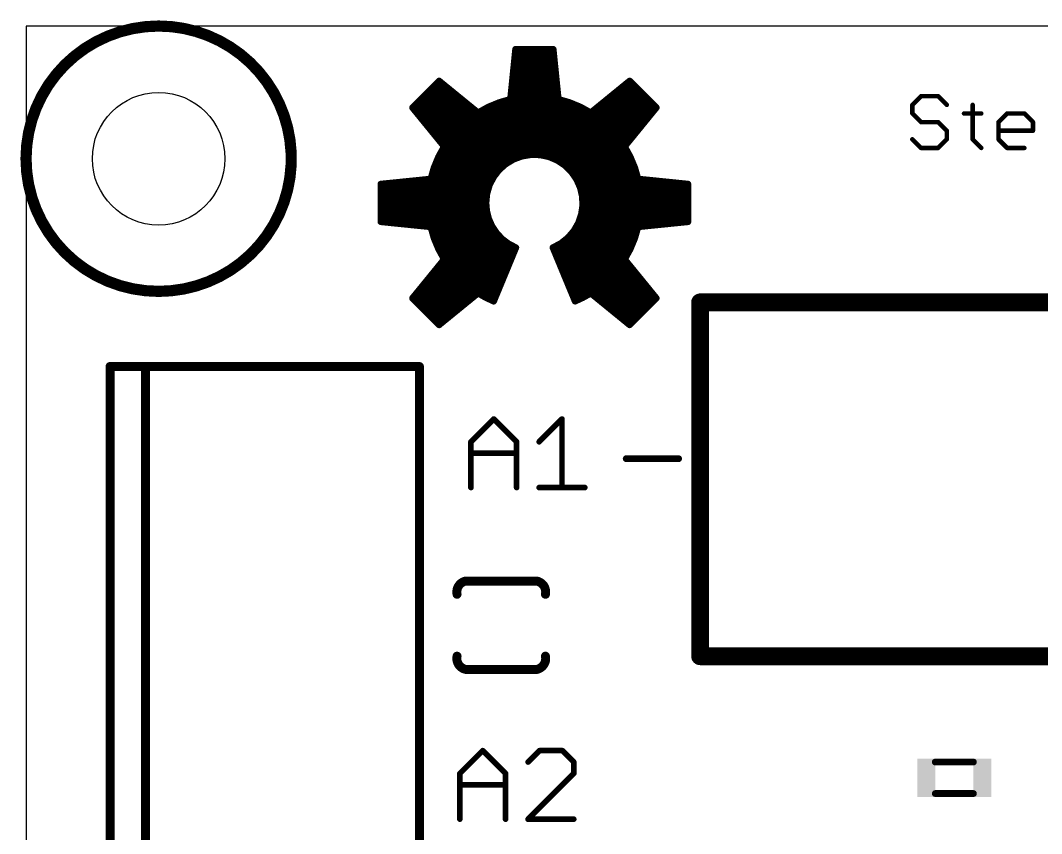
# Model space of a CAD drawing. Extents: x -0.16 to 1.66, y -0.01 to 1.46.
# Drawn here: x -0.162 to 0.747, y 0.738 to 1.462 of the extents above; entities that cross this region are included whole.
import ezdxf

# ---------------------------------------------------------------- set-up
doc = ezdxf.new("R2010")
doc.units = 0
doc.layers.add('20', color=7, linetype='CONTINUOUS')
doc.layers.add('21', color=253, linetype='CONTINUOUS')

# ---------------------------------------------------------------- blocks, each defined once
blk = doc.blocks.new('RECT')
blk.add_solid([(-0.5, -0.5), (0.5, -0.5), (-0.5, 0.5), (0.5, 0.5)])

msp = doc.modelspace()

# ---------------------------------------------------------------- linework, layer by layer
at = {"layer": '20'}
for p, q in [((1.653543, 1.456693), (-0.15748, 1.456693)), ((-0.15748, 1.456693), (-0.15748, 0))]:
    msp.add_line(p, q, dxfattribs=at)
msp.add_circle((-0.03937, 1.338583), 0.059055, dxfattribs=at)
at = {"layer": '21'}
for points, const_width in [([(-0.03937, 1.220472, 1), (-0.03937, 1.456693, 1), (-0.03937, 1.220472)], 0.01), ([(0.278389, 1.436516, 1), (0.278389, 1.433563)], 0.002953), ([(0.278484, 1.437457, 1), (0.278484, 1.434504)], 0.002953), ([(0.279953, 1.435831, 1), (0.277015, 1.43613)], 0.002953), ([(0.313536, 1.43613, 1), (0.310598, 1.435831)], 0.002953), ([(0.312067, 1.434504, 1), (0.312067, 1.437457)], 0.002953), ([(0.312163, 1.433563, 1), (0.312163, 1.436516)], 0.002953), ([(0.277788, 1.43061, 1), (0.277788, 1.427657)], 0.002953), ([(0.312763, 1.427657, 1), (0.312763, 1.43061)], 0.002953), ([(0.276588, 1.418799, 1), (0.276588, 1.415846)], 0.002953), ([(0.277188, 1.424705, 1), (0.277188, 1.421752)], 0.002953), ([(0.313363, 1.421752, 1), (0.313363, 1.424705)], 0.002953), ([(0.313964, 1.415846, 1), (0.313964, 1.418799)], 0.002953), ([(0.211374, 1.408939, 1), (0.209508, 1.406651)], 0.002953), ([(0.211485, 1.406751, 1), (0.209397, 1.408839)], 0.002953), ([(0.275987, 1.412894, 1), (0.275987, 1.409941)], 0.002953), ([(0.314564, 1.409941, 1), (0.314564, 1.412894)], 0.002953), ([(0.381154, 1.408839, 1), (0.379066, 1.406751)], 0.002953), ([(0.381043, 1.406651, 1), (0.379177, 1.408939)], 0.002953), ([(0.202252, 1.401083, 1), (0.202252, 1.39813)], 0.002953), ([(0.208157, 1.406988, 1), (0.208157, 1.404035)], 0.002953), ([(0.213242, 1.404035, 1), (0.213242, 1.406988)], 0.002953), ([(0.220484, 1.39813, 1), (0.220484, 1.401083)], 0.002953), ([(0.274787, 1.401083, 1), (0.274787, 1.39813)], 0.002953), ([(0.275387, 1.406988, 1), (0.275387, 1.404035)], 0.002953), ([(0.315164, 1.404035, 1), (0.315164, 1.406988)], 0.002953), ([(0.315765, 1.39813, 1), (0.315765, 1.401083)], 0.002953), ([(0.370067, 1.401083, 1), (0.370067, 1.39813)], 0.002953), ([(0.37731, 1.406988, 1), (0.37731, 1.404035)], 0.002953), ([(0.382394, 1.404035, 1), (0.382394, 1.406988)], 0.002953), ([(0.388299, 1.39813, 1), (0.388299, 1.401083)], 0.002953), ([(0.196346, 1.395177, 1), (0.196346, 1.392224)], 0.002953), ([(0.227727, 1.392224, 1), (0.227727, 1.395177)], 0.002953), ([(0.263502, 1.390024, 1), (0.264324, 1.387188)], 0.002953), ([(0.264478, 1.387242, 1), (0.263348, 1.38997)], 0.002953), ([(0.272496, 1.391669, 1), (0.275433, 1.39137)], 0.002953), ([(0.274186, 1.395177, 1), (0.274186, 1.392224)], 0.002953), ([(0.274376, 1.390102, 1), (0.273554, 1.392938)], 0.002953), ([(0.316998, 1.392938, 1), (0.316176, 1.390102)], 0.002953), ([(0.315118, 1.39137, 1), (0.318055, 1.391669)], 0.002953), ([(0.316365, 1.392224, 1), (0.316365, 1.395177)], 0.002953), ([(0.327203, 1.38997, 1), (0.326074, 1.387242)], 0.002953), ([(0.326228, 1.387188, 1), (0.32705, 1.390024)], 0.002953), ([(0.362825, 1.395177, 1), (0.362825, 1.392224)], 0.002953), ([(0.394205, 1.392224, 1), (0.394205, 1.395177)], 0.002953), ([(0.639551, 1.395201, 1), (0.639551, 1.393201)], 0.002), ([(0.640258, 1.393494, 1), (0.638844, 1.394908)], 0.002), ([(0.655605, 1.394908, 1), (0.654191, 1.393494)], 0.002), ([(0.654898, 1.393201, 1), (0.654898, 1.395201)], 0.002), ([(0.187837, 1.38498, 1), (0.185549, 1.383114)], 0.002953), ([(0.185649, 1.385091, 1), (0.187737, 1.383003)], 0.002953), ([(0.188452, 1.383366, 1), (0.188452, 1.380413)], 0.002953), ([(0.190441, 1.389272, 1), (0.190441, 1.386319)], 0.002953), ([(0.234969, 1.386319, 1), (0.234969, 1.389272)], 0.002953), ([(0.242212, 1.380413, 1), (0.242212, 1.383366)], 0.002953), ([(0.249316, 1.383366, 1), (0.249316, 1.380413)], 0.002953), ([(0.253678, 1.385966, 1), (0.254808, 1.383238)], 0.002953), ([(0.254955, 1.383308, 1), (0.253531, 1.385895)], 0.002953), ([(0.261955, 1.389272, 1), (0.261955, 1.386319)], 0.002953), ([(0.328597, 1.386319, 1), (0.328597, 1.389272)], 0.002953), ([(0.33702, 1.385895, 1), (0.335596, 1.383308)], 0.002953), ([(0.335743, 1.383238, 1), (0.336873, 1.385966)], 0.002953), ([(0.341235, 1.380413, 1), (0.341235, 1.383366)], 0.002953), ([(0.34834, 1.383366, 1), (0.34834, 1.380413)], 0.002953), ([(0.355582, 1.389272, 1), (0.355582, 1.386319)], 0.002953), ([(0.40011, 1.386319, 1), (0.40011, 1.389272)], 0.002953), ([(0.402099, 1.380413, 1), (0.402099, 1.383366)], 0.002953), ([(0.405002, 1.383114, 1), (0.402714, 1.38498)], 0.002953), ([(0.402814, 1.383003, 1), (0.404902, 1.385091)], 0.002953), ([(0.632878, 1.386527, 1), (0.630878, 1.386527)], 0.002), ([(0.631171, 1.387235, 1), (0.632585, 1.38582)], 0.002), ([(0.661864, 1.38582, 1), (0.663278, 1.387235)], 0.002), ([(0.686591, 1.386527, 1), (0.684591, 1.386527)], 0.002), ([(0.193267, 1.377461, 1), (0.193267, 1.374508)], 0.002953), ([(0.244363, 1.380849, 1), (0.245787, 1.378262)], 0.002953), ([(0.244142, 1.378411, 1), (0.246008, 1.380699)], 0.002953), ([(0.344543, 1.380699, 1), (0.346409, 1.378411)], 0.002953), ([(0.344764, 1.378262, 1), (0.346188, 1.380849)], 0.002953), ([(0.397284, 1.374508, 1), (0.397284, 1.377461)], 0.002953), ([(0.632585, 1.379561, 1), (0.631171, 1.378147)], 0.002), ([(0.630878, 1.378854, 1), (0.632878, 1.378854)], 0.002), ([(0.677917, 1.379854, 1), (0.677917, 1.377854)], 0.002), ([(0.693264, 1.377854, 1), (0.693264, 1.379854)], 0.002), ([(0.716283, 1.379854, 1), (0.716283, 1.377854)], 0.002), ([(0.71699, 1.378147, 1), (0.715576, 1.379561)], 0.002), ([(0.732337, 1.379561, 1), (0.730923, 1.378147)], 0.002), ([(0.73163, 1.377854, 1), (0.73163, 1.379854)], 0.002), ([(0.198083, 1.371555, 1), (0.198083, 1.368602)], 0.002953), ([(0.202898, 1.36565, 1), (0.202898, 1.362697)], 0.002953), ([(0.387653, 1.362697, 1), (0.387653, 1.36565)], 0.002953), ([(0.392468, 1.368602, 1), (0.392468, 1.371555)], 0.002953), ([(0.639551, 1.372181, 1), (0.639551, 1.370181)], 0.002), ([(0.638844, 1.370474, 1), (0.640258, 1.371888)], 0.002), ([(0.655605, 1.371888, 1), (0.654191, 1.370474)], 0.002), ([(0.654898, 1.370181, 1), (0.654898, 1.372181)], 0.002), ([(0.663571, 1.363508, 1), (0.661571, 1.363508)], 0.002), ([(0.661864, 1.362801, 1), (0.663278, 1.364215)], 0.002), ([(0.70961, 1.371181, 1), (0.70761, 1.371181)], 0.002), ([(0.707903, 1.371888, 1), (0.709317, 1.370474)], 0.002), ([(0.70861, 1.364508, 1), (0.70861, 1.362508)], 0.002), ([(0.740303, 1.371181, 1), (0.738303, 1.371181)], 0.002), ([(0.738303, 1.363508, 1), (0.740303, 1.363508)], 0.002), ([(0.738596, 1.370474, 1), (0.74001, 1.371888)], 0.002), ([(0.739303, 1.362508, 1), (0.739303, 1.364508)], 0.002), ([(0.207713, 1.359744, 1), (0.207713, 1.356791)], 0.002953), ([(0.212529, 1.353839, 1), (0.212529, 1.350886)], 0.002953), ([(0.378023, 1.350886, 1), (0.378023, 1.353839)], 0.002953), ([(0.382838, 1.356791, 1), (0.382838, 1.359744)], 0.002953), ([(0.632585, 1.356542, 1), (0.631171, 1.355127)], 0.002), ([(0.661571, 1.355835, 1), (0.663571, 1.355835)], 0.002), ([(0.663278, 1.355127, 1), (0.661864, 1.356542)], 0.002), ([(0.686298, 1.356542, 1), (0.684883, 1.355127)], 0.002), ([(0.684591, 1.355835, 1), (0.686591, 1.355835)], 0.002), ([(0.709317, 1.356542, 1), (0.707903, 1.355127)], 0.002), ([(0.70761, 1.355835, 1), (0.70961, 1.355835)], 0.002), ([(0.213306, 1.347933, 1), (0.213306, 1.34498)], 0.002953), ([(0.216226, 1.348701, 1), (0.21364, 1.350125)], 0.002953), ([(0.213789, 1.34848, 1), (0.216077, 1.350346)], 0.002953), ([(0.376912, 1.350125, 1), (0.374325, 1.348701)], 0.002953), ([(0.374474, 1.350346, 1), (0.376762, 1.34848)], 0.002953), ([(0.377246, 1.34498, 1), (0.377246, 1.347933)], 0.002953), ([(0.639551, 1.349161, 1), (0.639551, 1.347161)], 0.002), ([(0.638844, 1.347454, 1), (0.640258, 1.348869)], 0.002), ([(0.654191, 1.348869, 1), (0.655605, 1.347454)], 0.002), ([(0.654898, 1.347161, 1), (0.654898, 1.349161)], 0.002), ([(0.692557, 1.347454, 1), (0.693971, 1.348869)], 0.002), ([(0.716283, 1.349161, 1), (0.716283, 1.347161)], 0.002), ([(0.715576, 1.347454, 1), (0.71699, 1.348869)], 0.002), ([(0.73163, 1.347161, 1), (0.73163, 1.349161)], 0.002), ([(0.207568, 1.336122, 1), (0.207568, 1.333169)], 0.002953), ([(0.208593, 1.340957, 1), (0.21118, 1.339533)], 0.002953), ([(0.21125, 1.33968, 1), (0.208522, 1.34081)], 0.002953), ([(0.210055, 1.342028, 1), (0.210055, 1.339075)], 0.002953), ([(0.270824, 1.332859, 1), (0.268864, 1.335068)], 0.002953), ([(0.270987, 1.333169, 1), (0.270987, 1.336122)], 0.002953), ([(0.276273, 1.339488, 1), (0.277286, 1.336714)], 0.002953), ([(0.277536, 1.336833, 1), (0.276023, 1.339369)], 0.002953), ([(0.284127, 1.342327, 1), (0.284604, 1.339413)], 0.002953), ([(0.283492, 1.339075, 1), (0.283492, 1.342028)], 0.002953), ([(0.284872, 1.339483, 1), (0.283859, 1.342257)], 0.002953), ([(0.292373, 1.34365, 1), (0.292298, 1.340698)], 0.002953), ([(0.292574, 1.340717, 1), (0.292097, 1.343631)], 0.002953), ([(0.300721, 1.343411, 1), (0.300096, 1.340525)], 0.002953), ([(0.300371, 1.340492, 1), (0.300446, 1.343444)], 0.002953), ([(0.306945, 1.342028, 1), (0.306945, 1.339075)], 0.002953), ([(0.308877, 1.341617, 1), (0.307724, 1.338898)], 0.002953), ([(0.307988, 1.338814, 1), (0.308613, 1.3417)], 0.002953), ([(0.316555, 1.338331, 1), (0.314915, 1.335876)], 0.002953), ([(0.315159, 1.335744, 1), (0.316312, 1.338463)], 0.002953), ([(0.319414, 1.336122, 1), (0.319414, 1.333169)], 0.002953), ([(0.382029, 1.34081, 1), (0.379301, 1.33968)], 0.002953), ([(0.379371, 1.339533, 1), (0.381958, 1.340957)], 0.002953), ([(0.380496, 1.339075, 1), (0.380496, 1.342028)], 0.002953), ([(0.382984, 1.333169, 1), (0.382984, 1.336122)], 0.002953), ([(0.20535, 1.330217, 1), (0.20535, 1.327264)], 0.002953), ([(0.204518, 1.33114, 1), (0.207246, 1.330011)], 0.002953), ([(0.2073, 1.330165, 1), (0.204464, 1.330987)], 0.002953), ([(0.262823, 1.329709, 1), (0.264783, 1.3275)], 0.002953), ([(0.264972, 1.327702, 1), (0.262634, 1.329507)], 0.002953), ([(0.263956, 1.327264, 1), (0.263956, 1.330217)], 0.002953), ([(0.269088, 1.335232, 1), (0.270601, 1.332696)], 0.002953), ([(0.323485, 1.33367, 1), (0.321415, 1.331564)], 0.002953), ([(0.32163, 1.33139, 1), (0.32327, 1.333845)], 0.002953), ([(0.326394, 1.330217, 1), (0.326394, 1.327264)], 0.002953), ([(0.329422, 1.327797, 1), (0.326996, 1.326115)], 0.002953), ([(0.327174, 1.325903, 1), (0.329244, 1.328009)], 0.002953), ([(0.386087, 1.330987, 1), (0.383251, 1.330165)], 0.002953), ([(0.383305, 1.330011, 1), (0.386033, 1.33114)], 0.002953), ([(0.385201, 1.327264, 1), (0.385201, 1.330217)], 0.002953), ([(0.159984, 1.316004, 1), (0.157031, 1.316004)], 0.002953), ([(0.158359, 1.317473, 1), (0.158657, 1.314535)], 0.002953), ([(0.167609, 1.318406, 1), (0.167609, 1.315453)], 0.002953), ([(0.20155, 1.320935, 1), (0.204387, 1.320113)], 0.002953), ([(0.203638, 1.324311, 1), (0.203638, 1.321358)], 0.002953), ([(0.203118, 1.319055, 1), (0.202819, 1.321992)], 0.002953), ([(0.256189, 1.315453, 1), (0.256189, 1.318406)], 0.002953), ([(0.2577, 1.323114, 1), (0.260038, 1.32131)], 0.002953), ([(0.260185, 1.321544, 1), (0.257552, 1.32288)], 0.002953), ([(0.25935, 1.321358, 1), (0.25935, 1.324311)], 0.002953), ([(0.331066, 1.324311, 1), (0.331066, 1.321358)], 0.002953), ([(0.334159, 1.320919, 1), (0.331461, 1.319719)], 0.002953), ([(0.331596, 1.319478, 1), (0.334023, 1.32116)], 0.002953), ([(0.334317, 1.318406, 1), (0.334317, 1.315453)], 0.002953), ([(0.387732, 1.321992, 1), (0.387433, 1.319055)], 0.002953), ([(0.386165, 1.320113, 1), (0.389001, 1.320935)], 0.002953), ([(0.386913, 1.321358, 1), (0.386913, 1.324311)], 0.002953), ([(0.422942, 1.315453, 1), (0.422942, 1.318406)], 0.002953), ([(0.43352, 1.316004, 1), (0.430567, 1.316004)], 0.002953), ([(0.431894, 1.314535, 1), (0.432193, 1.317473)], 0.002953), ([(0.158508, 1.3125, 1), (0.158508, 1.309547)], 0.002953), ([(0.25444, 1.307114, 1), (0.2515, 1.307391)], 0.002953), ([(0.253898, 1.315678, 1), (0.256532, 1.314342)], 0.002953), ([(0.256633, 1.3146, 1), (0.253797, 1.31542)], 0.002953), ([(0.254061, 1.309547, 1), (0.254061, 1.3125)], 0.002953), ([(0.337528, 1.313277, 1), (0.334653, 1.312602)], 0.002953), ([(0.334741, 1.31234, 1), (0.337439, 1.313539)], 0.002953), ([(0.33654, 1.3125, 1), (0.33654, 1.309547)], 0.002953), ([(0.432043, 1.309547, 1), (0.432043, 1.3125)], 0.002953), ([(0.158508, 1.306594, 1), (0.158508, 1.303642)], 0.002953), ([(0.158508, 1.300689, 1), (0.158508, 1.297736)], 0.002953), ([(0.253684, 1.299337, 1), (0.250741, 1.299089)], 0.002953), ([(0.250743, 1.299351, 1), (0.253682, 1.299074)], 0.002953), ([(0.251552, 1.307663, 1), (0.254388, 1.306842)], 0.002953), ([(0.252213, 1.297736, 1), (0.252213, 1.300689)], 0.002953), ([(0.252769, 1.303642, 1), (0.252769, 1.306594)], 0.002953), ([(0.337926, 1.306594, 1), (0.337926, 1.303642)], 0.002953), ([(0.339411, 1.305141, 1), (0.336461, 1.305015)], 0.002953), ([(0.336498, 1.30474, 1), (0.339373, 1.305415)], 0.002953), ([(0.338186, 1.300689, 1), (0.338186, 1.297736)], 0.002953), ([(0.432043, 1.303642, 1), (0.432043, 1.306594)], 0.002953), ([(0.432043, 1.297736, 1), (0.432043, 1.300689)], 0.002953), ([(0.158508, 1.294783, 1), (0.158508, 1.291831)], 0.002953), ([(0.25425, 1.292368, 1), (0.251391, 1.291631)], 0.002953), ([(0.25135, 1.291875, 1), (0.254292, 1.292124)], 0.002953), ([(0.252711, 1.291831, 1), (0.252711, 1.294783)], 0.002953), ([(0.338508, 1.288536, 1), (0.335718, 1.289501)], 0.002953), ([(0.33774, 1.294783, 1), (0.33774, 1.291831)], 0.002953), ([(0.336805, 1.296946, 1), (0.339756, 1.297072)], 0.002953), ([(0.339741, 1.296796, 1), (0.33682, 1.297223)], 0.002953), ([(0.432043, 1.291831, 1), (0.432043, 1.294783)], 0.002953), ([(0.158508, 1.288878, 1), (0.158508, 1.285925)], 0.002953), ([(0.158657, 1.28389, 1), (0.158359, 1.280952)], 0.002953), ([(0.157031, 1.282421, 1), (0.159984, 1.282421)], 0.002953), ([(0.167609, 1.282972, 1), (0.167609, 1.28002)], 0.002953), ([(0.255976, 1.285593, 1), (0.253281, 1.284387)], 0.002953), ([(0.253199, 1.284621, 1), (0.256058, 1.285359)], 0.002953), ([(0.254007, 1.285925, 1), (0.254007, 1.288878)], 0.002953), ([(0.256192, 1.28002, 1), (0.256192, 1.282972)], 0.002953), ([(0.333079, 1.281869, 1), (0.335869, 1.280904)], 0.002953), ([(0.334512, 1.282972, 1), (0.334512, 1.28002)], 0.002953), ([(0.335755, 1.280652, 1), (0.333193, 1.282121)], 0.002953), ([(0.336554, 1.288878, 1), (0.336554, 1.285925)], 0.002953), ([(0.335652, 1.289232, 1), (0.338574, 1.288805)], 0.002953), ([(0.422942, 1.28002, 1), (0.422942, 1.282972)], 0.002953), ([(0.430567, 1.282421, 1), (0.43352, 1.282421)], 0.002953), ([(0.432193, 1.280952, 1), (0.431894, 1.28389)], 0.002953), ([(0.432043, 1.285925, 1), (0.432043, 1.288878)], 0.002953), ([(0.204387, 1.278313, 1), (0.20155, 1.277491)], 0.002953), ([(0.203638, 1.277067, 1), (0.203638, 1.274114)], 0.002953), ([(0.202819, 1.276433, 1), (0.203118, 1.27937)], 0.002953), ([(0.258813, 1.279203, 1), (0.256358, 1.277563)], 0.002953), ([(0.256238, 1.27778, 1), (0.258933, 1.278986)], 0.002953), ([(0.259451, 1.274114, 1), (0.259451, 1.277067)], 0.002953), ([(0.26268, 1.273378, 1), (0.260534, 1.27135)], 0.002953), ([(0.260379, 1.271544, 1), (0.262834, 1.273184)], 0.002953), ([(0.329176, 1.275116, 1), (0.331737, 1.273647)], 0.002953), ([(0.331577, 1.27342, 1), (0.329335, 1.275342)], 0.002953), ([(0.33115, 1.277067, 1), (0.33115, 1.274114)], 0.002953), ([(0.387433, 1.27937, 1), (0.387732, 1.276433)], 0.002953), ([(0.389001, 1.277491, 1), (0.386165, 1.278313)], 0.002953), ([(0.386913, 1.274114, 1), (0.386913, 1.277067)], 0.002953), ([(0.20535, 1.271161, 1), (0.20535, 1.268209)], 0.002953), ([(0.207246, 1.268415, 1), (0.204518, 1.267285)], 0.002953), ([(0.204464, 1.267439, 1), (0.2073, 1.268261)], 0.002953), ([(0.207568, 1.265256, 1), (0.207568, 1.262303)], 0.002953), ([(0.26414, 1.268209, 1), (0.26414, 1.271161)], 0.002953), ([(0.267468, 1.268284, 1), (0.265692, 1.265924)], 0.002953), ([(0.265507, 1.26609, 1), (0.267653, 1.268118)], 0.002953), ([(0.273042, 1.264063, 1), (0.271686, 1.26144)], 0.002953), ([(0.270998, 1.262303, 1), (0.270998, 1.265256)], 0.002953), ([(0.271476, 1.261572, 1), (0.273252, 1.263931)], 0.002953), ([(0.317972, 1.264359, 1), (0.319816, 1.262053)], 0.002953), ([(0.319612, 1.265256, 1), (0.319612, 1.262303)], 0.002953), ([(0.319584, 1.261901, 1), (0.318203, 1.264511)], 0.002953), ([(0.32408, 1.26921, 1), (0.326322, 1.267288)], 0.002953), ([(0.326123, 1.267096, 1), (0.324279, 1.269402)], 0.002953), ([(0.326432, 1.271161, 1), (0.326432, 1.268209)], 0.002953), ([(0.382984, 1.262303, 1), (0.382984, 1.265256)], 0.002953), ([(0.383251, 1.268261, 1), (0.386087, 1.267439)], 0.002953), ([(0.386033, 1.267285, 1), (0.383305, 1.268415)], 0.002953), ([(0.385201, 1.268209, 1), (0.385201, 1.271161)], 0.002953), ([(0.21118, 1.258892, 1), (0.208593, 1.257468)], 0.002953), ([(0.208522, 1.257615, 1), (0.21125, 1.258745)], 0.002953), ([(0.210055, 1.25935, 1), (0.210055, 1.256398)], 0.002953), ([(0.280159, 1.258864, 1), (0.277431, 1.259994)], 0.002953), ([(0.278118, 1.258117, 1), (0.279473, 1.260741)], 0.002953), ([(0.278151, 1.256398, 1), (0.278151, 1.25935)], 0.002953), ([(0.31312, 1.259994, 1), (0.310392, 1.258864)], 0.002953), ([(0.311065, 1.260734, 1), (0.312446, 1.258124)], 0.002953), ([(0.3124, 1.25935, 1), (0.3124, 1.256398)], 0.002953), ([(0.379301, 1.258745, 1), (0.382029, 1.257615)], 0.002953), ([(0.381958, 1.257468, 1), (0.379371, 1.258892)], 0.002953), ([(0.380496, 1.256398, 1), (0.380496, 1.25935)], 0.002953), ([(0.212529, 1.247539, 1), (0.212529, 1.244587)], 0.002953), ([(0.213306, 1.253445, 1), (0.213306, 1.250492)], 0.002953), ([(0.21364, 1.2483, 1), (0.216226, 1.249724)], 0.002953), ([(0.216077, 1.248079, 1), (0.213789, 1.249945)], 0.002953), ([(0.273258, 1.244587, 1), (0.273258, 1.247539)], 0.002953), ([(0.275705, 1.250492, 1), (0.275705, 1.253445)], 0.002953), ([(0.314846, 1.253445, 1), (0.314846, 1.250492)], 0.002953), ([(0.317293, 1.247539, 1), (0.317293, 1.244587)], 0.002953), ([(0.376762, 1.249945, 1), (0.374474, 1.248079)], 0.002953), ([(0.374325, 1.249724, 1), (0.376912, 1.2483)], 0.002953), ([(0.377245, 1.250492, 1), (0.377245, 1.253445)], 0.002953), ([(0.378023, 1.244587, 1), (0.378023, 1.247539)], 0.002953), ([(0.202898, 1.235728, 1), (0.202898, 1.232776)], 0.002953), ([(0.207713, 1.241634, 1), (0.207713, 1.238681)], 0.002953), ([(0.268366, 1.232776, 1), (0.268366, 1.235728)], 0.002953), ([(0.270812, 1.238681, 1), (0.270812, 1.241634)], 0.002953), ([(0.319739, 1.241634, 1), (0.319739, 1.238681)], 0.002953), ([(0.322185, 1.235728, 1), (0.322185, 1.232776)], 0.002953), ([(0.382838, 1.238681, 1), (0.382838, 1.241634)], 0.002953), ([(0.387653, 1.232776, 1), (0.387653, 1.235728)], 0.002953), ([(0.198083, 1.229823, 1), (0.198083, 1.22687)], 0.002953), ([(0.26592, 1.22687, 1), (0.26592, 1.229823)], 0.002953), ([(0.324631, 1.229823, 1), (0.324631, 1.22687)], 0.002953), ([(0.392469, 1.22687, 1), (0.392469, 1.229823)], 0.002953), ([(0.188452, 1.218012, 1), (0.188452, 1.215059)], 0.002953), ([(0.193267, 1.223917, 1), (0.193267, 1.220965)], 0.002953), ([(0.242211, 1.215059, 1), (0.242211, 1.218012)], 0.002953), ([(0.245805, 1.220154, 1), (0.244345, 1.217587)], 0.002953), ([(0.246008, 1.217726, 1), (0.244142, 1.220014)], 0.002953), ([(0.249181, 1.218012, 1), (0.249181, 1.215059)], 0.002953), ([(0.261027, 1.215059, 1), (0.261027, 1.218012)], 0.002953), ([(0.263473, 1.220965, 1), (0.263473, 1.223917)], 0.002953), ([(0.327078, 1.223917, 1), (0.327078, 1.220965)], 0.002953), ([(0.329524, 1.218012, 1), (0.329524, 1.215059)], 0.002953), ([(0.34137, 1.215059, 1), (0.34137, 1.218012)], 0.002953), ([(0.346409, 1.220014, 1), (0.344543, 1.217726)], 0.002953), ([(0.346206, 1.217587, 1), (0.344747, 1.220154)], 0.002953), ([(0.34834, 1.218012, 1), (0.34834, 1.215059)], 0.002953), ([(0.397284, 1.220965, 1), (0.397284, 1.223917)], 0.002953), ([(0.402099, 1.215059, 1), (0.402099, 1.218012)], 0.002953), ([(0.187737, 1.215422, 1), (0.185649, 1.213334)], 0.002953), ([(0.185549, 1.215311, 1), (0.187837, 1.213445)], 0.002953), ([(0.190441, 1.212106, 1), (0.190441, 1.209154)], 0.002953), ([(0.234969, 1.209154, 1), (0.234969, 1.212106)], 0.002953), ([(0.252519, 1.21633, 1), (0.251277, 1.213651)], 0.002953), ([(0.251169, 1.213707, 1), (0.252628, 1.216274)], 0.002953), ([(0.257656, 1.212254, 1), (0.260384, 1.211124)], 0.002953), ([(0.258399, 1.21035, 1), (0.259641, 1.213028)], 0.002953), ([(0.330911, 1.213028, 1), (0.332152, 1.21035)], 0.002953), ([(0.330168, 1.211124, 1), (0.332895, 1.212254)], 0.002953), ([(0.337923, 1.216274, 1), (0.339383, 1.213707)], 0.002953), ([(0.339274, 1.213651, 1), (0.338032, 1.21633)], 0.002953), ([(0.355582, 1.212106, 1), (0.355582, 1.209154)], 0.002953), ([(0.40011, 1.209154, 1), (0.40011, 1.212106)], 0.002953), ([(0.402714, 1.213445, 1), (0.405002, 1.215311)], 0.002953), ([(0.404902, 1.213334, 1), (0.402814, 1.215422)], 0.002953), ([(0.442913, 1.21463, 1), (0.442913, 1.20663)], 0.008), ([(0.446913, 1.21063, 1), (0.438913, 1.21063)], 0.008), ([(0.196346, 1.206201, 1), (0.196346, 1.203248)], 0.002953), ([(0.202252, 1.200295, 1), (0.202252, 1.197343)], 0.002953), ([(0.220484, 1.197343, 1), (0.220484, 1.200295)], 0.002953), ([(0.227726, 1.203248, 1), (0.227726, 1.206201)], 0.002953), ([(0.362825, 1.206201, 1), (0.362825, 1.203248)], 0.002953), ([(0.370067, 1.200295, 1), (0.370067, 1.197343)], 0.002953), ([(0.388299, 1.197343, 1), (0.388299, 1.200295)], 0.002953), ([(0.394205, 1.203248, 1), (0.394205, 1.206201)], 0.002953), ([(0.208157, 1.19439, 1), (0.208157, 1.191437)], 0.002953), ([(0.209508, 1.191774, 1), (0.211374, 1.189486)], 0.002953), ([(0.209397, 1.189586, 1), (0.211485, 1.191674)], 0.002953), ([(0.213241, 1.191437, 1), (0.213241, 1.19439)], 0.002953), ([(0.37731, 1.19439, 1), (0.37731, 1.191437)], 0.002953), ([(0.379066, 1.191674, 1), (0.381154, 1.189586)], 0.002953), ([(0.379177, 1.189486, 1), (0.381043, 1.191774)], 0.002953), ([(0.382394, 1.191437, 1), (0.382394, 1.19439)], 0.002953), ([(-0.080677, 1.153543, 1), (-0.084677, 1.153543)], 0.004), ([(-0.082677, 1.155543, 1), (-0.082677, 1.151543)], 0.004), ([(-0.051181, 1.155543, 1), (-0.051181, 1.151543)], 0.004), ([(-0.049181, 1.153543, 1), (-0.053181, 1.153543)], 0.004), ([(-0.051181, 1.151543, 1), (-0.051181, 1.155543)], 0.004), ([(0.194913, 1.153543, 1), (0.190913, 1.153543)], 0.004), ([(0.192913, 1.151543, 1), (0.192913, 1.155543)], 0.004), ([(0.259955, 1.107743, 1), (0.258187, 1.105975)], 0.0025), ([(0.259955, 1.105975, 1), (0.258187, 1.107743)], 0.0025), ([(0.321093, 1.106859, 1), (0.318593, 1.106859)], 0.0025), ([(0.320727, 1.105975, 1), (0.318959, 1.107743)], 0.0025), ([(0.23997, 1.086508, 1), (0.23747, 1.086508)], 0.0025), ([(0.237837, 1.087392, 1), (0.239604, 1.085625)], 0.0025), ([(0.280672, 1.086508, 1), (0.278172, 1.086508)], 0.0025), ([(0.278538, 1.085625, 1), (0.280306, 1.087392)], 0.0025), ([(0.298608, 1.087392, 1), (0.300376, 1.085625)], 0.0025), ([(0.23872, 1.077583, 1), (0.23872, 1.075083)], 0.0025), ([(0.279422, 1.075083, 1), (0.279422, 1.077583)], 0.0025), ([(0.377016, 1.072994, 1), (0.377016, 1.069994)], 0.003), ([(0.423722, 1.069994, 1), (0.423722, 1.072994)], 0.003), ([(0.23747, 1.045807, 1), (0.23997, 1.045807)], 0.0025), ([(0.278172, 1.045807, 1), (0.280672, 1.045807)], 0.0025), ([(0.299492, 1.047057, 1), (0.299492, 1.044557)], 0.0025), ([(0.318593, 1.045807, 1), (0.321093, 1.045807)], 0.0025), ([(0.340194, 1.044557, 1), (0.340194, 1.047057)], 0.0025), ([(0.234252, 0.962598, 0.414409), (0.226378, 0.950787)], 0.008), ([(0.234252, 0.964598, 1), (0.234252, 0.960598)], 0.004), ([(0.234644, 0.960637, 1), (0.23386, 0.96456)], 0.004), ([(0.297635, 0.96456, 1), (0.296853, 0.960637)], 0.004), ([(0.305118, 0.950787, 0.414604), (0.297244, 0.962598)], 0.008), ([(0.297244, 0.960598, 1), (0.297244, 0.964598)], 0.004), ([(0.224417, 0.950395, 1), (0.228339, 0.95118)], 0.004), ([(0.303157, 0.951181, 1), (0.307079, 0.950394)], 0.004), ([(0.442913, 0.899669, 1), (0.442913, 0.891669)], 0.008), ([(0.226378, 0.895669, 0.414409), (0.234252, 0.883858)], 0.008), ([(0.228339, 0.895276, 1), (0.224417, 0.896062)], 0.004), ([(0.297244, 0.883858, 0.414409), (0.305118, 0.895669)], 0.008), ([(0.307079, 0.896062, 1), (0.303157, 0.895276)], 0.004), ([(0.438913, 0.895669, 1), (0.446913, 0.895669)], 0.008), ([(0.234252, 0.885858, 1), (0.234252, 0.881858)], 0.004), ([(0.23386, 0.881897, 1), (0.234644, 0.88582)], 0.004), ([(0.296853, 0.88582, 1), (0.297636, 0.881897)], 0.004), ([(0.297244, 0.881858, 1), (0.297244, 0.885858)], 0.004), ([(0.250112, 0.812468, 1), (0.248345, 0.8107)], 0.0025), ([(0.250112, 0.8107, 1), (0.248345, 0.812468)], 0.0025), ([(0.299825, 0.812834, 1), (0.299825, 0.810334)], 0.0025), ([(0.300709, 0.8107, 1), (0.298941, 0.812468)], 0.0025), ([(0.32106, 0.812468, 1), (0.319292, 0.8107)], 0.0025), ([(0.320176, 0.810334, 1), (0.320176, 0.812834)], 0.0025), ([(0.288766, 0.802292, 1), (0.290534, 0.800524)], 0.0025), ([(0.331601, 0.801408, 1), (0.329101, 0.801408)], 0.0025), ([(0.329467, 0.800524, 1), (0.331235, 0.802292)], 0.0025), ([(0.652283, 0.802917, 1), (0.652283, 0.799917)], 0.003), ([(0.686299, 0.799917, 1), (0.686299, 0.802917)], 0.003), ([(0.230128, 0.791233, 1), (0.227628, 0.791233)], 0.0025), ([(0.227994, 0.792117, 1), (0.229762, 0.790349)], 0.0025), ([(0.270829, 0.791233, 1), (0.268329, 0.791233)], 0.0025), ([(0.268695, 0.790349, 1), (0.270463, 0.792117)], 0.0025), ([(0.329101, 0.791233, 1), (0.331601, 0.791233)], 0.0025), ([(0.331235, 0.790349, 1), (0.329467, 0.792117)], 0.0025), ([(0.228878, 0.782308, 1), (0.228878, 0.779808)], 0.0025), ([(0.269579, 0.779808, 1), (0.269579, 0.782308)], 0.0025), ([(0.652283, 0.774886, 1), (0.652283, 0.771886)], 0.003), ([(0.686299, 0.771886, 1), (0.686299, 0.774886)], 0.003), ([(0.227628, 0.750531, 1), (0.230128, 0.750531)], 0.0025), ([(0.268329, 0.750531, 1), (0.270829, 0.750531)], 0.0025), ([(0.28965, 0.751781, 1), (0.28965, 0.749281)], 0.0025), ([(0.288766, 0.751415, 1), (0.290534, 0.749648)], 0.0025), ([(0.330351, 0.749281, 1), (0.330351, 0.751781)], 0.0025)]:
    msp.add_lwpolyline(points, format="xyb", dxfattribs=dict(at, const_width=const_width))
for points, const_width in [([(0.278484, 1.43598), (0.273965, 1.39152)], 0.005906), ([(0.278389, 1.435039), (0.312163, 1.435039)], 0.005906), ([(0.312067, 1.43598), (0.278484, 1.43598)], 0.005906), ([(0.316587, 1.39152), (0.312067, 1.43598)], 0.005906), ([(0.277788, 1.429134), (0.312763, 1.429134)], 0.005906), ([(0.276588, 1.417323), (0.313964, 1.417323)], 0.005906), ([(0.277188, 1.423228), (0.313363, 1.423228)], 0.005906), ([(0.210441, 1.407795), (0.186693, 1.384047)], 0.005906), ([(0.245075, 1.379555), (0.210441, 1.407795)], 0.005906), ([(0.275987, 1.411417), (0.314564, 1.411417)], 0.005906), ([(0.38011, 1.407795), (0.345476, 1.379555)], 0.005906), ([(0.403858, 1.384047), (0.38011, 1.407795)], 0.005906), ([(0.202252, 1.399606), (0.220484, 1.399606)], 0.005906), ([(0.208157, 1.405512), (0.213242, 1.405512)], 0.005906), ([(0.274787, 1.399606), (0.315765, 1.399606)], 0.005906), ([(0.275387, 1.405512), (0.315164, 1.405512)], 0.005906), ([(0.370067, 1.399606), (0.388299, 1.399606)], 0.005906), ([(0.37731, 1.405512), (0.382394, 1.405512)], 0.005906), ([(0.196346, 1.393701), (0.227727, 1.393701)], 0.005906), ([(0.263913, 1.388606), (0.254243, 1.384602)], 0.005906), ([(0.273965, 1.39152), (0.263913, 1.388606)], 0.005906), ([(0.274186, 1.393701), (0.316365, 1.393701)], 0.005906), ([(0.326639, 1.388606), (0.316587, 1.39152)], 0.005906), ([(0.336308, 1.384602), (0.326639, 1.388606)], 0.005906), ([(0.362825, 1.393701), (0.394205, 1.393701)], 0.005906), ([(0.639551, 1.394201), (0.631878, 1.386527)], 0.004), ([(0.654898, 1.394201), (0.639551, 1.394201)], 0.004), ([(0.662571, 1.386527), (0.654898, 1.394201)], 0.004), ([(0.186693, 1.384047), (0.214933, 1.349413)], 0.005906), ([(0.188452, 1.38189), (0.242212, 1.38189)], 0.005906), ([(0.190441, 1.387795), (0.234969, 1.387795)], 0.005906), ([(0.254243, 1.384602), (0.245075, 1.379555)], 0.005906), ([(0.249316, 1.38189), (0.341235, 1.38189)], 0.005906), ([(0.261955, 1.387795), (0.328597, 1.387795)], 0.005906), ([(0.345476, 1.379555), (0.336308, 1.384602)], 0.005906), ([(0.34834, 1.38189), (0.402099, 1.38189)], 0.005906), ([(0.355582, 1.387795), (0.40011, 1.387795)], 0.005906), ([(0.375618, 1.349413), (0.403858, 1.384047)], 0.005906), ([(0.631878, 1.386527), (0.631878, 1.378854)], 0.004), ([(0.685591, 1.386527), (0.685591, 1.355835)], 0.004), ([(0.193267, 1.375984), (0.397284, 1.375984)], 0.005906), ([(0.631878, 1.378854), (0.639551, 1.371181)], 0.004), ([(0.677917, 1.378854), (0.693264, 1.378854)], 0.004), ([(0.70861, 1.371181), (0.716283, 1.378854)], 0.004), ([(0.716283, 1.378854), (0.73163, 1.378854)], 0.004), ([(0.73163, 1.378854), (0.739303, 1.371181)], 0.004), ([(0.198083, 1.370079), (0.392468, 1.370079)], 0.005906), ([(0.202898, 1.364173), (0.387653, 1.364173)], 0.005906), ([(0.639551, 1.371181), (0.654898, 1.371181)], 0.004), ([(0.654898, 1.371181), (0.662571, 1.363508)], 0.004), ([(0.662571, 1.363508), (0.662571, 1.355835)], 0.004), ([(0.70861, 1.355835), (0.70861, 1.371181)], 0.004), ([(0.739303, 1.363508), (0.70861, 1.363508)], 0.004), ([(0.739303, 1.371181), (0.739303, 1.363508)], 0.004), ([(0.207713, 1.358268), (0.382838, 1.358268)], 0.005906), ([(0.212529, 1.352362), (0.378023, 1.352362)], 0.005906), ([(0.639551, 1.348161), (0.631878, 1.355835)], 0.004), ([(0.662571, 1.355835), (0.654898, 1.348161)], 0.004), ([(0.685591, 1.355835), (0.693264, 1.348161)], 0.004), ([(0.716283, 1.348161), (0.70861, 1.355835)], 0.004), ([(0.214933, 1.349413), (0.209886, 1.340245)], 0.005906), ([(0.213306, 1.346457), (0.377246, 1.346457)], 0.005906), ([(0.380665, 1.340245), (0.375618, 1.349413)], 0.005906), ([(0.654898, 1.348161), (0.639551, 1.348161)], 0.004), ([(0.73163, 1.348161), (0.716283, 1.348161)], 0.004), ([(0.209886, 1.340245), (0.205882, 1.330576)], 0.005906), ([(0.207568, 1.334646), (0.270987, 1.334646)], 0.005906), ([(0.210055, 1.340551), (0.283492, 1.340551)], 0.005906), ([(0.263803, 1.328605), (0.269844, 1.333964)], 0.005906), ([(0.269844, 1.333964), (0.27678, 1.338101)], 0.005906), ([(0.27678, 1.338101), (0.284366, 1.34087)], 0.005906), ([(0.284366, 1.34087), (0.292335, 1.342174)], 0.005906), ([(0.292335, 1.342174), (0.300408, 1.341968)], 0.005906), ([(0.300408, 1.341968), (0.308301, 1.340257)], 0.005906), ([(0.306945, 1.340551), (0.380496, 1.340551)], 0.005906), ([(0.308301, 1.340257), (0.315735, 1.337104)], 0.005906), ([(0.315735, 1.337104), (0.32245, 1.332617)], 0.005906), ([(0.319414, 1.334646), (0.382984, 1.334646)], 0.005906), ([(0.384669, 1.330576), (0.380665, 1.340245)], 0.005906), ([(0.205882, 1.330576), (0.202969, 1.320524)], 0.005906), ([(0.20535, 1.32874), (0.263956, 1.32874)], 0.005906), ([(0.258869, 1.322212), (0.263803, 1.328605)], 0.005906), ([(0.32245, 1.332617), (0.328209, 1.326956)], 0.005906), ([(0.326394, 1.32874), (0.385201, 1.32874)], 0.005906), ([(0.328209, 1.326956), (0.33281, 1.320319)], 0.005906), ([(0.387583, 1.320524), (0.384669, 1.330576)], 0.005906), ([(0.202969, 1.320524), (0.158508, 1.316004)], 0.005906), ([(0.158508, 1.316004), (0.158508, 1.282421)], 0.005906), ([(0.167609, 1.316929), (0.256189, 1.316929)], 0.005906), ([(0.203638, 1.322835), (0.25935, 1.322835)], 0.005906), ([(0.255215, 1.31501), (0.258869, 1.322212)], 0.005906), ([(0.331066, 1.322835), (0.386913, 1.322835)], 0.005906), ([(0.33281, 1.320319), (0.33609, 1.31294)], 0.005906), ([(0.334317, 1.316929), (0.422942, 1.316929)], 0.005906), ([(0.432043, 1.316004), (0.387583, 1.320524)], 0.005906), ([(0.432043, 1.282421), (0.432043, 1.316004)], 0.005906), ([(0.158508, 1.311024), (0.254061, 1.311024)], 0.005906), ([(0.252213, 1.299213), (0.25297, 1.307253)], 0.005906), ([(0.25297, 1.307253), (0.255215, 1.31501)], 0.005906), ([(0.33609, 1.31294), (0.337936, 1.305078)], 0.005906), ([(0.33654, 1.311024), (0.432043, 1.311024)], 0.005906), ([(0.158508, 1.305118), (0.252769, 1.305118)], 0.005906), ([(0.158508, 1.299213), (0.252213, 1.299213)], 0.005906), ([(0.252821, 1.292), (0.252213, 1.299213)], 0.005906), ([(0.337926, 1.305118), (0.432043, 1.305118)], 0.005906), ([(0.337936, 1.305078), (0.338281, 1.297009)], 0.005906), ([(0.338186, 1.299213), (0.432043, 1.299213)], 0.005906), ([(0.158508, 1.293307), (0.252711, 1.293307)], 0.005906), ([(0.254629, 1.28499), (0.252821, 1.292)], 0.005906), ([(0.337113, 1.289019), (0.334474, 1.281386)], 0.005906), ([(0.338281, 1.297009), (0.337113, 1.289019)], 0.005906), ([(0.33774, 1.293307), (0.432043, 1.293307)], 0.005906), ([(0.158508, 1.287402), (0.254007, 1.287402)], 0.005906), ([(0.158508, 1.282421), (0.202969, 1.277902)], 0.005906), ([(0.167609, 1.281496), (0.256192, 1.281496)], 0.005906), ([(0.257585, 1.278383), (0.254629, 1.28499)], 0.005906), ([(0.334474, 1.281386), (0.330456, 1.274381)], 0.005906), ([(0.334512, 1.281496), (0.422942, 1.281496)], 0.005906), ([(0.336554, 1.287402), (0.432043, 1.287402)], 0.005906), ([(0.387583, 1.277902), (0.432043, 1.282421)], 0.005906), ([(0.202969, 1.277902), (0.205882, 1.26785)], 0.005906), ([(0.203638, 1.275591), (0.259451, 1.275591)], 0.005906), ([(0.261607, 1.272364), (0.257585, 1.278383)], 0.005906), ([(0.26658, 1.267104), (0.261607, 1.272364)], 0.005906), ([(0.330456, 1.274381), (0.325201, 1.268249)], 0.005906), ([(0.33115, 1.275591), (0.386913, 1.275591)], 0.005906), ([(0.384669, 1.26785), (0.387583, 1.277902)], 0.005906), ([(0.20535, 1.269685), (0.26414, 1.269685)], 0.005906), ([(0.205882, 1.26785), (0.209886, 1.25818)], 0.005906), ([(0.207568, 1.26378), (0.270998, 1.26378)], 0.005906), ([(0.272364, 1.262751), (0.26658, 1.267104)], 0.005906), ([(0.278795, 1.259429), (0.272364, 1.262751)], 0.005906), ([(0.318894, 1.263206), (0.311756, 1.259429)], 0.005906), ([(0.325201, 1.268249), (0.318894, 1.263206)], 0.005906), ([(0.319612, 1.26378), (0.382984, 1.26378)], 0.005906), ([(0.326432, 1.269685), (0.385201, 1.269685)], 0.005906), ([(0.380665, 1.25818), (0.384669, 1.26785)], 0.005906), ([(0.209886, 1.25818), (0.214933, 1.249012)], 0.005906), ([(0.210055, 1.257874), (0.278151, 1.257874)], 0.005906), ([(0.25902, 1.211689), (0.278795, 1.259429)], 0.005906), ([(0.311756, 1.259429), (0.331531, 1.211689)], 0.005906), ([(0.3124, 1.257874), (0.380496, 1.257874)], 0.005906), ([(0.375618, 1.249012), (0.380665, 1.25818)], 0.005906), ([(0.214933, 1.249012), (0.186693, 1.214378)], 0.005906), ([(0.212529, 1.246063), (0.273258, 1.246063)], 0.005906), ([(0.213306, 1.251969), (0.275705, 1.251969)], 0.005906), ([(0.314846, 1.251969), (0.377245, 1.251969)], 0.005906), ([(0.317293, 1.246063), (0.378023, 1.246063)], 0.005906), ([(0.403858, 1.214378), (0.375618, 1.249012)], 0.005906), ([(0.202898, 1.234252), (0.268366, 1.234252)], 0.005906), ([(0.207713, 1.240157), (0.270812, 1.240157)], 0.005906), ([(0.319739, 1.240157), (0.382838, 1.240157)], 0.005906), ([(0.322185, 1.234252), (0.387653, 1.234252)], 0.005906), ([(0.198083, 1.228346), (0.26592, 1.228346)], 0.005906), ([(0.324631, 1.228346), (0.392469, 1.228346)], 0.005906), ([(0.188452, 1.216535), (0.242211, 1.216535)], 0.005906), ([(0.193267, 1.222441), (0.263473, 1.222441)], 0.005906), ([(0.210441, 1.19063), (0.245075, 1.21887)], 0.005906), ([(0.245075, 1.21887), (0.251898, 1.21499)], 0.005906), ([(0.249181, 1.216535), (0.261027, 1.216535)], 0.005906), ([(0.327078, 1.222441), (0.397284, 1.222441)], 0.005906), ([(0.329524, 1.216535), (0.34137, 1.216535)], 0.005906), ([(0.338653, 1.21499), (0.345476, 1.21887)], 0.005906), ([(0.345476, 1.21887), (0.38011, 1.19063)], 0.005906), ([(0.34834, 1.216535), (0.402099, 1.216535)], 0.005906), ([(0.186693, 1.214378), (0.210441, 1.19063)], 0.005906), ([(0.190441, 1.21063), (0.234969, 1.21063)], 0.005906), ([(0.251898, 1.21499), (0.25902, 1.211689)], 0.005906), ([(0.331531, 1.211689), (0.338653, 1.21499)], 0.005906), ([(0.355582, 1.21063), (0.40011, 1.21063)], 0.005906), ([(0.38011, 1.19063), (0.403858, 1.214378)], 0.005906), ([(0.442913, 1.21063), (0.836614, 1.21063)], 0.016), ([(0.442913, 0.895669), (0.442913, 1.21063)], 0.016), ([(0.196346, 1.204724), (0.227726, 1.204724)], 0.005906), ([(0.202252, 1.198819), (0.220484, 1.198819)], 0.005906), ([(0.362825, 1.204724), (0.394205, 1.204724)], 0.005906), ([(0.370067, 1.198819), (0.388299, 1.198819)], 0.005906), ([(0.208157, 1.192913), (0.213241, 1.192913)], 0.005906), ([(0.37731, 1.192913), (0.382394, 1.192913)], 0.005906), ([(-0.082677, 0.285039), (-0.082677, 1.153543)], 0.008), ([(-0.082677, 1.153543), (-0.051181, 1.153543)], 0.008), ([(-0.051181, 1.153543), (0.192913, 1.153543)], 0.008), ([(-0.051181, 0.285039), (-0.051181, 1.153543)], 0.008), ([(0.192913, 1.153543), (0.192913, 0.285039)], 0.008), ([(0.23872, 1.086508), (0.259071, 1.106859)], 0.005), ([(0.259071, 1.106859), (0.279422, 1.086508)], 0.005), ([(0.299492, 1.086508), (0.319843, 1.106859)], 0.005), ([(0.319843, 1.106859), (0.319843, 1.045807)], 0.005), ([(0.23872, 1.045807), (0.23872, 1.086508)], 0.005), ([(0.279422, 1.086508), (0.279422, 1.045807)], 0.005), ([(0.23872, 1.076333), (0.279422, 1.076333)], 0.005), ([(0.377016, 1.071494), (0.423722, 1.071494)], 0.006), ([(0.299492, 1.045807), (0.340194, 1.045807)], 0.005), ([(0.234252, 0.962598), (0.297244, 0.962598)], 0.008), ([(0.836614, 0.895669), (0.442913, 0.895669)], 0.016), ([(0.297244, 0.883858), (0.234252, 0.883858)], 0.008), ([(0.228878, 0.791233), (0.249229, 0.811584)], 0.005), ([(0.249229, 0.811584), (0.269579, 0.791233)], 0.005), ([(0.299825, 0.811584), (0.28965, 0.801408)], 0.005), ([(0.320176, 0.811584), (0.299825, 0.811584)], 0.005), ([(0.330351, 0.801408), (0.320176, 0.811584)], 0.005), ([(0.330351, 0.791233), (0.330351, 0.801408)], 0.005), ([(0.686299, 0.801417), (0.652283, 0.801417)], 0.006), ([(0.228878, 0.750531), (0.228878, 0.791233)], 0.005), ([(0.269579, 0.791233), (0.269579, 0.750531)], 0.005), ([(0.28965, 0.750531), (0.330351, 0.791233)], 0.005), ([(0.228878, 0.781058), (0.269579, 0.781058)], 0.005), ([(0.652283, 0.773386), (0.686299, 0.773386)], 0.006), ([(0.330351, 0.750531), (0.28965, 0.750531)], 0.005)]:
    msp.add_lwpolyline(points, dxfattribs=dict(at, const_width=const_width))

# ---------------------------------------------------------------- block references
at = {"layer": '21', "xscale": 0.016, "yscale": 0.034}
for p in [(0.644291, 0.787402), (0.694291, 0.787402)]:
    msp.add_blockref('RECT', p, dxfattribs=at)

doc.saveas('drawing.dxf')
